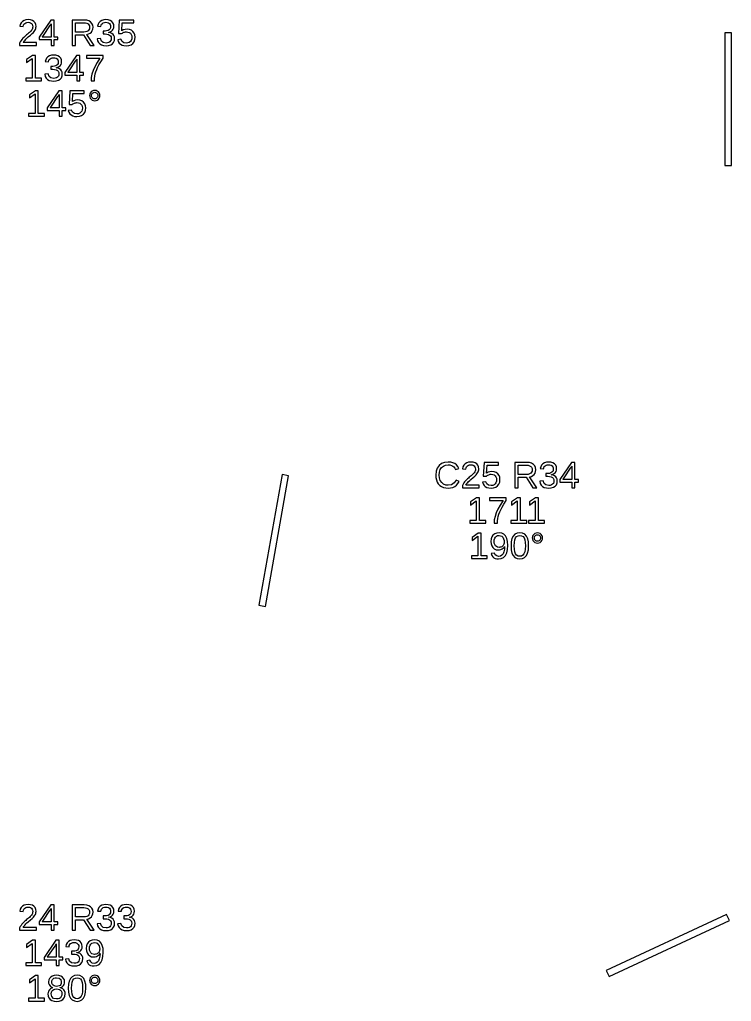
# Model space of a CAD drawing. Extents: x 206 to 2890, y 20 to 453.
# Drawn here: x 2564 to 2724.8, y 231.1 to 452.9 of the extents above; entities that cross this region are included whole.
import ezdxf

# ---------------------------------------------------------------- set-up
doc = ezdxf.new("R2010")
doc.units = 0
doc.layers.get('0').update_dxf_attribs({"linetype": 'CONTINUOUS'})

msp = doc.modelspace()

# ---------------------------------------------------------------- linework, layer by layer
for points in [[(2567.79, 447.754), (2564.8, 447.754), (2564.9, 447.946), (2565.03, 448.144), (2565.2, 448.346), (2565.4, 448.559), (2565.65, 448.789), (2565.94, 449.036), (2566.45, 449.457), (2566.83, 449.797), (2567.09, 450.057), (2567.28, 450.277), (2567.43, 450.496), (2567.55, 450.716), (2567.63, 450.936), (2567.68, 451.157), (2567.7, 451.379), (2567.65, 451.843), (2567.49, 452.23), (2567.23, 452.541), (2566.88, 452.768), (2566.43, 452.904), (2565.9, 452.95), (2565.41, 452.905), (2564.98, 452.769), (2564.61, 452.543), (2564.32, 452.24), (2564.13, 451.876), (2564.02, 451.448), (2564.77, 451.379), (2564.84, 451.663), (2564.96, 451.901), (2565.13, 452.093), (2565.35, 452.235), (2565.61, 452.319), (2565.9, 452.348), (2566.2, 452.319), (2566.46, 452.232), (2566.67, 452.087), (2566.82, 451.89), (2566.92, 451.646), (2566.95, 451.355), (2566.93, 451.13), (2566.87, 450.921), (2566.79, 450.728), (2566.67, 450.547), (2566.53, 450.37), (2566.36, 450.199), (2566.18, 450.031), (2565.99, 449.863), (2565.78, 449.695), (2565.56, 449.522), (2565.35, 449.34), (2565.13, 449.148), (2564.91, 448.943), (2564.7, 448.724), (2564.5, 448.488), (2564.31, 448.233), (2564.14, 447.953), (2563.99, 447.648), (2563.99, 447.132), (2567.79, 447.132)], [(2571.79, 448.429), (2572.6, 448.429), (2572.6, 449.007), (2571.79, 449.007), (2571.79, 452.864), (2571.02, 452.864), (2568.4, 448.999), (2568.4, 448.429), (2571.1, 448.429), (2571.1, 447.132), (2571.79, 447.132)], [(2576.62, 449.512), (2578.4, 449.512), (2579.89, 447.132), (2580.79, 447.132), (2579.16, 449.601), (2579.57, 449.713), (2579.91, 449.896), (2580.19, 450.151), (2580.4, 450.463), (2580.52, 450.821), (2580.56, 451.225), (2580.5, 451.702), (2580.33, 452.104), (2580.03, 452.431), (2579.63, 452.672), (2579.14, 452.816), (2578.54, 452.864), (2575.84, 452.864), (2575.84, 447.132), (2576.62, 447.132)], [(2584.07, 447.099), (2584.56, 447.244), (2584.94, 447.486), (2585.22, 447.816), (2585.39, 448.225), (2585.44, 448.714), (2585.4, 449.06), (2585.28, 449.363), (2585.09, 449.626), (2584.82, 449.835), (2584.48, 449.978), (2584.08, 450.057), (2584.08, 450.073), (2584.44, 450.179), (2584.74, 450.335), (2584.98, 450.539), (2585.15, 450.791), (2585.25, 451.089), (2585.29, 451.432), (2585.23, 451.875), (2585.07, 452.247), (2584.81, 452.549), (2584.45, 452.772), (2584, 452.905), (2583.47, 452.95), (2582.97, 452.906), (2582.54, 452.774), (2582.17, 452.555), (2581.89, 452.258), (2581.69, 451.892), (2581.59, 451.457), (2582.33, 451.4), (2582.39, 451.678), (2582.5, 451.911), (2582.68, 452.099), (2582.89, 452.237), (2583.16, 452.32), (2583.46, 452.348), (2583.78, 452.318), (2584.05, 452.229), (2584.26, 452.081), (2584.41, 451.882), (2584.5, 451.64), (2584.53, 451.355), (2584.5, 451.068), (2584.39, 450.826), (2584.2, 450.629), (2583.95, 450.483), (2583.64, 450.395), (2583.27, 450.366), (2582.87, 450.366), (2582.87, 449.731), (2583.28, 449.731), (2583.7, 449.702), (2584.05, 449.615), (2584.32, 449.469), (2584.52, 449.271), (2584.64, 449.028), (2584.68, 448.739), (2584.65, 448.41), (2584.54, 448.14), (2584.37, 447.929), (2584.13, 447.778), (2583.84, 447.687), (2583.5, 447.656), (2582.87, 447.769), (2582.45, 448.108), (2582.25, 448.674), (2581.49, 448.604), (2581.6, 448.134), (2581.81, 447.746), (2582.11, 447.443), (2582.49, 447.225), (2582.96, 447.094), (2583.5, 447.05)], [(2588.65, 447.108), (2589.15, 447.282), (2589.56, 447.571), (2589.86, 447.961), (2590.03, 448.437), (2590.09, 448.999), (2590.04, 449.497), (2589.87, 449.929), (2589.59, 450.293), (2589.22, 450.569), (2588.77, 450.734), (2588.24, 450.789), (2587.8, 450.749), (2587.4, 450.627), (2587.06, 450.423), (2587.17, 452.242), (2589.76, 452.242), (2589.76, 452.864), (2586.5, 452.864), (2586.31, 449.78), (2587.03, 449.78), (2587.2, 449.915), (2587.37, 450.021), (2587.54, 450.098), (2587.71, 450.15), (2587.9, 450.181), (2588.09, 450.191), (2588.45, 450.154), (2588.75, 450.043), (2589, 449.858), (2589.18, 449.612), (2589.3, 449.321), (2589.33, 448.983), (2589.3, 448.597), (2589.19, 448.271), (2589, 448.004), (2588.75, 447.806), (2588.44, 447.688), (2588.08, 447.648), (2587.52, 447.743), (2587.12, 448.026), (2586.88, 448.499), (2586.14, 448.413), (2586.27, 448.006), (2586.48, 447.668), (2586.77, 447.4), (2587.13, 447.206), (2587.56, 447.089), (2588.06, 447.05)], [(2569.07, 449.007), (2569.14, 449.089), (2569.36, 449.39), (2570.83, 451.554), (2570.87, 451.618), (2570.92, 451.708), (2570.99, 451.823), (2571.05, 451.932), (2571.08, 452.004), (2571.1, 452.038), (2571.1, 449.007)], [(2576.62, 450.126), (2576.62, 452.242), (2578.46, 452.242), (2578.85, 452.213), (2579.18, 452.125), (2579.44, 451.979), (2579.63, 451.778), (2579.74, 451.524), (2579.78, 451.217), (2579.74, 450.898), (2579.63, 450.63), (2579.44, 450.413), (2579.19, 450.254), (2578.87, 450.158), (2578.49, 450.126)], [(2724.75, 450), (2723.25, 450), (2723.25, 420), (2724.75, 420)], [(2568.96, 439.754), (2567.56, 439.754), (2567.56, 444.864), (2566.89, 444.864), (2565.53, 443.933), (2565.53, 443.241), (2566.83, 444.165), (2566.83, 439.754), (2565.37, 439.754), (2565.37, 439.132), (2568.96, 439.132)], [(2572.26, 439.099), (2572.74, 439.244), (2573.13, 439.486), (2573.41, 439.816), (2573.58, 440.225), (2573.63, 440.714), (2573.59, 441.06), (2573.47, 441.363), (2573.28, 441.626), (2573.01, 441.835), (2572.67, 441.978), (2572.27, 442.057), (2572.27, 442.073), (2572.63, 442.179), (2572.93, 442.335), (2573.17, 442.539), (2573.34, 442.791), (2573.44, 443.089), (2573.47, 443.432), (2573.42, 443.875), (2573.26, 444.247), (2573, 444.549), (2572.64, 444.772), (2572.19, 444.905), (2571.66, 444.95), (2571.16, 444.906), (2570.73, 444.774), (2570.36, 444.555), (2570.08, 444.258), (2569.88, 443.892), (2569.78, 443.457), (2570.52, 443.4), (2570.58, 443.678), (2570.69, 443.911), (2570.86, 444.099), (2571.08, 444.237), (2571.35, 444.32), (2571.65, 444.348), (2571.97, 444.318), (2572.24, 444.229), (2572.45, 444.081), (2572.6, 443.882), (2572.69, 443.64), (2572.72, 443.355), (2572.69, 443.068), (2572.57, 442.826), (2572.39, 442.629), (2572.14, 442.483), (2571.83, 442.395), (2571.46, 442.366), (2571.06, 442.366), (2571.06, 441.731), (2571.47, 441.731), (2571.89, 441.702), (2572.24, 441.615), (2572.51, 441.469), (2572.71, 441.271), (2572.83, 441.028), (2572.87, 440.739), (2572.84, 440.41), (2572.73, 440.14), (2572.56, 439.929), (2572.32, 439.778), (2572.03, 439.687), (2571.69, 439.656), (2571.06, 439.769), (2570.64, 440.108), (2570.44, 440.674), (2569.68, 440.604), (2569.79, 440.134), (2570, 439.746), (2570.3, 439.443), (2570.68, 439.225), (2571.15, 439.094), (2571.69, 439.05)], [(2577.58, 440.429), (2578.39, 440.429), (2578.39, 441.007), (2577.58, 441.007), (2577.58, 444.864), (2576.82, 444.864), (2574.19, 440.999), (2574.19, 440.429), (2576.89, 440.429), (2576.89, 439.132), (2577.58, 439.132)], [(2574.87, 441.007), (2574.93, 441.089), (2575.15, 441.39), (2576.62, 443.554), (2576.66, 443.618), (2576.71, 443.708), (2576.78, 443.823), (2576.84, 443.932), (2576.88, 444.004), (2576.89, 444.038), (2576.89, 441.007)], [(2580.9, 439.655), (2580.97, 440.166), (2581.07, 440.665), (2581.21, 441.161), (2581.39, 441.662), (2581.61, 442.167), (2581.91, 442.739), (2582.32, 443.44), (2582.85, 444.27), (2582.85, 444.864), (2579.06, 444.864), (2579.06, 444.242), (2582.14, 444.242), (2581.48, 443.228), (2580.97, 442.295), (2580.59, 441.445), (2580.33, 440.648), (2580.17, 439.877), (2580.12, 439.132), (2580.88, 439.132)], [(2569.61, 431.754), (2568.21, 431.754), (2568.21, 436.864), (2567.54, 436.864), (2566.18, 435.933), (2566.18, 435.241), (2567.48, 436.165), (2567.48, 431.754), (2566.02, 431.754), (2566.02, 431.132), (2569.61, 431.132)], [(2573.6, 432.429), (2574.41, 432.429), (2574.41, 433.007), (2573.6, 433.007), (2573.6, 436.864), (2572.83, 436.864), (2570.21, 432.999), (2570.21, 432.429), (2572.91, 432.429), (2572.91, 431.132), (2573.6, 431.132)], [(2570.88, 433.007), (2570.95, 433.089), (2571.17, 433.39), (2572.64, 435.554), (2572.68, 435.618), (2572.73, 435.708), (2572.8, 435.823), (2572.86, 435.932), (2572.89, 436.004), (2572.91, 436.038), (2572.91, 433.007)], [(2577.49, 431.108), (2577.99, 431.282), (2578.4, 431.571), (2578.7, 431.961), (2578.88, 432.437), (2578.94, 432.999), (2578.88, 433.497), (2578.71, 433.929), (2578.43, 434.293), (2578.06, 434.569), (2577.61, 434.734), (2577.08, 434.789), (2576.64, 434.749), (2576.24, 434.627), (2575.9, 434.423), (2576.01, 436.242), (2578.6, 436.242), (2578.6, 436.864), (2575.34, 436.864), (2575.15, 433.78), (2575.87, 433.78), (2576.04, 433.915), (2576.21, 434.021), (2576.38, 434.098), (2576.56, 434.15), (2576.74, 434.181), (2576.93, 434.191), (2577.29, 434.154), (2577.59, 434.043), (2577.84, 433.858), (2578.03, 433.612), (2578.14, 433.321), (2578.17, 432.983), (2578.14, 432.597), (2578.03, 432.271), (2577.84, 432.004), (2577.59, 431.806), (2577.28, 431.688), (2576.92, 431.648), (2576.36, 431.743), (2575.96, 432.026), (2575.73, 432.499), (2574.98, 432.413), (2575.11, 432.006), (2575.32, 431.668), (2575.61, 431.4), (2575.97, 431.206), (2576.4, 431.089), (2576.9, 431.05)], [(2581.25, 434.668), (2581.53, 434.781), (2581.77, 434.968), (2581.96, 435.21), (2582.08, 435.484), (2582.12, 435.79), (2582.08, 436.097), (2581.97, 436.371), (2581.78, 436.612), (2581.53, 436.8), (2581.26, 436.912), (2580.95, 436.95), (2580.64, 436.912), (2580.36, 436.798), (2580.12, 436.608), (2579.93, 436.365), (2579.82, 436.093), (2579.78, 435.79), (2579.82, 435.488), (2579.93, 435.215), (2580.13, 434.972), (2580.37, 434.783), (2580.64, 434.669), (2580.95, 434.631)], [(2580.76, 435.082), (2580.59, 435.154), (2580.44, 435.274), (2580.32, 435.427), (2580.25, 435.599), (2580.23, 435.79), (2580.25, 435.981), (2580.32, 436.154), (2580.44, 436.307), (2580.59, 436.427), (2580.76, 436.499), (2580.95, 436.523), (2581.14, 436.499), (2581.31, 436.429), (2581.46, 436.311), (2581.58, 436.159), (2581.65, 435.986), (2581.67, 435.79), (2581.65, 435.597), (2581.58, 435.424), (2581.46, 435.271), (2581.31, 435.153), (2581.14, 435.082), (2580.95, 435.058)], [(2661.31, 347.093), (2661.81, 347.222), (2662.26, 347.437), (2662.66, 347.734), (2662.99, 348.109), (2663.26, 348.564), (2662.62, 348.881), (2662.15, 348.219), (2661.55, 347.821), (2660.81, 347.689), (2660.23, 347.76), (2659.73, 347.974), (2659.32, 348.33), (2659.01, 348.803), (2658.83, 349.368), (2658.77, 350.024), (2658.83, 350.685), (2659, 351.244), (2659.3, 351.703), (2659.7, 352.043), (2660.19, 352.247), (2660.78, 352.315), (2661.16, 352.286), (2661.51, 352.198), (2661.83, 352.051), (2662.09, 351.848), (2662.31, 351.593), (2662.47, 351.286), (2663.2, 351.53), (2662.97, 351.961), (2662.67, 352.315), (2662.3, 352.592), (2661.86, 352.791), (2661.35, 352.91), (2660.77, 352.95), (2659.96, 352.863), (2659.28, 352.604), (2658.72, 352.173), (2658.31, 351.589), (2658.06, 350.873), (2657.98, 350.024), (2658.02, 349.441), (2658.13, 348.913), (2658.31, 348.44), (2658.56, 348.028), (2658.89, 347.685), (2659.27, 347.41), (2659.72, 347.21), (2660.22, 347.09), (2660.77, 347.05)], [(2667.79, 347.754), (2664.8, 347.754), (2664.9, 347.946), (2665.03, 348.144), (2665.2, 348.346), (2665.4, 348.559), (2665.65, 348.789), (2665.94, 349.036), (2666.45, 349.457), (2666.83, 349.797), (2667.09, 350.057), (2667.28, 350.277), (2667.43, 350.496), (2667.55, 350.716), (2667.63, 350.936), (2667.68, 351.157), (2667.7, 351.379), (2667.65, 351.843), (2667.49, 352.23), (2667.23, 352.541), (2666.88, 352.768), (2666.43, 352.904), (2665.9, 352.95), (2665.41, 352.905), (2664.98, 352.769), (2664.61, 352.543), (2664.32, 352.24), (2664.13, 351.876), (2664.02, 351.448), (2664.77, 351.379), (2664.84, 351.663), (2664.96, 351.901), (2665.13, 352.093), (2665.35, 352.235), (2665.61, 352.319), (2665.9, 352.348), (2666.2, 352.319), (2666.46, 352.232), (2666.67, 352.087), (2666.82, 351.89), (2666.92, 351.646), (2666.95, 351.355), (2666.93, 351.13), (2666.87, 350.921), (2666.79, 350.728), (2666.67, 350.547), (2666.53, 350.37), (2666.36, 350.199), (2666.18, 350.031), (2665.99, 349.863), (2665.78, 349.695), (2665.56, 349.522), (2665.35, 349.34), (2665.13, 349.148), (2664.91, 348.943), (2664.7, 348.724), (2664.5, 348.488), (2664.31, 348.233), (2664.14, 347.953), (2663.99, 347.648), (2663.99, 347.132), (2667.79, 347.132)], [(2671.05, 347.108), (2671.55, 347.282), (2671.95, 347.571), (2672.25, 347.961), (2672.43, 348.437), (2672.49, 348.999), (2672.44, 349.497), (2672.27, 349.929), (2671.99, 350.293), (2671.62, 350.569), (2671.17, 350.734), (2670.64, 350.789), (2670.19, 350.749), (2669.8, 350.627), (2669.46, 350.423), (2669.57, 352.242), (2672.16, 352.242), (2672.16, 352.864), (2668.9, 352.864), (2668.71, 349.78), (2669.42, 349.78), (2669.6, 349.915), (2669.77, 350.021), (2669.94, 350.098), (2670.11, 350.15), (2670.3, 350.181), (2670.49, 350.191), (2670.84, 350.154), (2671.15, 350.043), (2671.4, 349.858), (2671.58, 349.612), (2671.69, 349.321), (2671.73, 348.983), (2671.69, 348.597), (2671.58, 348.271), (2671.4, 348.004), (2671.15, 347.806), (2670.84, 347.688), (2670.47, 347.648), (2669.91, 347.743), (2669.52, 348.026), (2669.28, 348.499), (2668.54, 348.413), (2668.67, 348.006), (2668.88, 347.668), (2669.16, 347.4), (2669.53, 347.206), (2669.96, 347.089), (2670.46, 347.05)], [(2676.62, 349.512), (2678.4, 349.512), (2679.89, 347.132), (2680.79, 347.132), (2679.16, 349.601), (2679.57, 349.713), (2679.91, 349.896), (2680.19, 350.151), (2680.4, 350.463), (2680.52, 350.821), (2680.56, 351.225), (2680.5, 351.702), (2680.33, 352.104), (2680.03, 352.431), (2679.63, 352.672), (2679.14, 352.816), (2678.54, 352.864), (2675.84, 352.864), (2675.84, 347.132), (2676.62, 347.132)], [(2684.07, 347.099), (2684.56, 347.244), (2684.94, 347.486), (2685.22, 347.816), (2685.39, 348.225), (2685.44, 348.714), (2685.4, 349.06), (2685.28, 349.363), (2685.09, 349.626), (2684.82, 349.835), (2684.48, 349.978), (2684.08, 350.057), (2684.08, 350.073), (2684.44, 350.179), (2684.74, 350.335), (2684.98, 350.539), (2685.15, 350.791), (2685.25, 351.089), (2685.29, 351.432), (2685.23, 351.875), (2685.07, 352.247), (2684.81, 352.549), (2684.45, 352.772), (2684, 352.905), (2683.47, 352.95), (2682.97, 352.906), (2682.54, 352.774), (2682.17, 352.555), (2681.89, 352.258), (2681.69, 351.892), (2681.59, 351.457), (2682.33, 351.4), (2682.39, 351.678), (2682.5, 351.911), (2682.68, 352.099), (2682.89, 352.237), (2683.16, 352.32), (2683.46, 352.348), (2683.78, 352.318), (2684.05, 352.229), (2684.26, 352.081), (2684.41, 351.882), (2684.5, 351.64), (2684.53, 351.355), (2684.5, 351.068), (2684.39, 350.826), (2684.2, 350.629), (2683.95, 350.483), (2683.64, 350.395), (2683.27, 350.366), (2682.87, 350.366), (2682.87, 349.731), (2683.28, 349.731), (2683.7, 349.702), (2684.05, 349.615), (2684.32, 349.469), (2684.52, 349.271), (2684.64, 349.028), (2684.68, 348.739), (2684.65, 348.41), (2684.54, 348.14), (2684.37, 347.929), (2684.13, 347.778), (2683.84, 347.687), (2683.5, 347.656), (2682.87, 347.769), (2682.45, 348.108), (2682.25, 348.674), (2681.49, 348.604), (2681.6, 348.134), (2681.81, 347.746), (2682.11, 347.443), (2682.49, 347.225), (2682.96, 347.094), (2683.5, 347.05)], [(2689.39, 348.429), (2690.2, 348.429), (2690.2, 349.007), (2689.39, 349.007), (2689.39, 352.864), (2688.63, 352.864), (2686, 348.999), (2686, 348.429), (2688.7, 348.429), (2688.7, 347.132), (2689.39, 347.132)], [(2676.62, 350.126), (2676.62, 352.242), (2678.46, 352.242), (2678.85, 352.213), (2679.18, 352.125), (2679.44, 351.979), (2679.63, 351.778), (2679.74, 351.524), (2679.78, 351.217), (2679.74, 350.898), (2679.63, 350.63), (2679.44, 350.413), (2679.19, 350.254), (2678.87, 350.158), (2678.49, 350.126)], [(2686.68, 349.007), (2686.74, 349.089), (2686.96, 349.39), (2688.43, 351.554), (2688.47, 351.618), (2688.52, 351.708), (2688.59, 351.823), (2688.65, 351.932), (2688.69, 352.004), (2688.7, 352.038), (2688.7, 349.007)], [(2624.74, 349.87), (2623.26, 350.13), (2618.05, 320.586), (2619.53, 320.326)], [(2669.27, 339.756), (2667.87, 339.756), (2667.87, 344.866), (2667.2, 344.866), (2665.84, 343.935), (2665.84, 343.243), (2667.14, 344.166), (2667.14, 339.756), (2665.67, 339.756), (2665.67, 339.133), (2669.27, 339.133)], [(2671.94, 339.656), (2672.01, 340.168), (2672.11, 340.667), (2672.25, 341.163), (2672.43, 341.664), (2672.65, 342.169), (2672.95, 342.741), (2673.36, 343.442), (2673.89, 344.272), (2673.89, 344.866), (2670.1, 344.866), (2670.1, 344.244), (2673.18, 344.244), (2672.52, 343.23), (2672.01, 342.297), (2671.63, 341.447), (2671.37, 340.65), (2671.21, 339.879), (2671.16, 339.133), (2671.92, 339.133)], [(2678.54, 339.756), (2677.14, 339.756), (2677.14, 344.866), (2676.47, 344.866), (2675.11, 343.935), (2675.11, 343.243), (2676.4, 344.166), (2676.4, 339.756), (2674.94, 339.756), (2674.94, 339.133), (2678.54, 339.133)], [(2682.55, 339.756), (2681.16, 339.756), (2681.16, 344.866), (2680.48, 344.866), (2679.13, 343.935), (2679.13, 343.243), (2680.42, 344.166), (2680.42, 339.756), (2678.96, 339.756), (2678.96, 339.133), (2682.55, 339.133)], [(2669.61, 331.754), (2668.21, 331.754), (2668.21, 336.864), (2667.54, 336.864), (2666.18, 335.933), (2666.18, 335.241), (2667.48, 336.165), (2667.48, 331.754), (2666.02, 331.754), (2666.02, 331.132), (2669.61, 331.132)], [(2672.79, 331.138), (2673.31, 331.403), (2673.72, 331.844), (2674.02, 332.448), (2674.2, 333.205), (2674.26, 334.114), (2674.2, 334.981), (2674.04, 335.691), (2673.76, 336.242), (2673.38, 336.635), (2672.9, 336.871), (2672.32, 336.95), (2671.76, 336.893), (2671.29, 336.721), (2670.91, 336.435), (2670.63, 336.049), (2670.46, 335.578), (2670.41, 335.021), (2670.46, 334.476), (2670.61, 334.009), (2670.87, 333.618), (2671.21, 333.324), (2671.63, 333.147), (2672.11, 333.089), (2672.41, 333.113), (2672.7, 333.187), (2672.97, 333.31), (2673.21, 333.474), (2673.4, 333.67), (2673.53, 333.898), (2673.48, 333.23), (2673.36, 332.672), (2673.17, 332.226), (2672.91, 331.901), (2672.58, 331.705), (2672.19, 331.64), (2671.75, 331.72), (2671.43, 331.958), (2671.22, 332.356), (2670.53, 332.246), (2670.67, 331.865), (2670.86, 331.56), (2671.1, 331.333), (2671.4, 331.176), (2671.76, 331.082), (2672.18, 331.05)], [(2671.96, 333.707), (2671.68, 333.828), (2671.46, 334.03), (2671.29, 334.302), (2671.19, 334.633), (2671.15, 335.021), (2671.19, 335.403), (2671.29, 335.727), (2671.46, 335.996), (2671.69, 336.196), (2671.96, 336.316), (2672.29, 336.356), (2672.62, 336.309), (2672.91, 336.169), (2673.14, 335.935), (2673.32, 335.624), (2673.42, 335.253), (2673.46, 334.822), (2673.44, 334.605), (2673.39, 334.404), (2673.3, 334.22), (2673.18, 334.057), (2673.04, 333.92), (2672.87, 333.811), (2672.69, 333.731), (2672.49, 333.682), (2672.28, 333.666)], [(2677.56, 331.134), (2678.06, 331.387), (2678.45, 331.807), (2678.73, 332.387), (2678.9, 333.118), (2678.96, 334), (2678.91, 334.894), (2678.75, 335.629), (2678.48, 336.205), (2678.1, 336.619), (2677.6, 336.867), (2676.98, 336.95), (2676.35, 336.868), (2675.84, 336.623), (2675.46, 336.213), (2675.19, 335.64), (2675.03, 334.902), (2674.98, 334), (2675.03, 333.114), (2675.2, 332.382), (2675.47, 331.803), (2675.86, 331.385), (2676.35, 331.134), (2676.96, 331.05)], [(2676.57, 331.711), (2676.25, 331.9), (2676.02, 332.214), (2675.85, 332.664), (2675.75, 333.259), (2675.72, 334), (2675.75, 334.759), (2675.85, 335.362), (2676.01, 335.806), (2676.25, 336.112), (2676.57, 336.295), (2676.98, 336.356), (2677.38, 336.294), (2677.7, 336.108), (2677.93, 335.798), (2678.09, 335.351), (2678.18, 334.751), (2678.22, 334), (2678.18, 333.271), (2678.08, 332.68), (2677.91, 332.226), (2677.68, 331.905), (2677.36, 331.712), (2676.97, 331.648)], [(2681.25, 334.668), (2681.53, 334.781), (2681.77, 334.968), (2681.96, 335.21), (2682.08, 335.484), (2682.12, 335.79), (2682.08, 336.097), (2681.97, 336.371), (2681.78, 336.612), (2681.53, 336.8), (2681.26, 336.912), (2680.95, 336.95), (2680.64, 336.912), (2680.36, 336.798), (2680.12, 336.608), (2679.93, 336.365), (2679.82, 336.093), (2679.78, 335.79), (2679.82, 335.488), (2679.93, 335.215), (2680.13, 334.972), (2680.37, 334.783), (2680.64, 334.669), (2680.95, 334.631)], [(2680.76, 335.082), (2680.59, 335.154), (2680.44, 335.274), (2680.32, 335.427), (2680.25, 335.599), (2680.23, 335.79), (2680.25, 335.981), (2680.32, 336.154), (2680.44, 336.307), (2680.59, 336.427), (2680.76, 336.499), (2680.95, 336.523), (2681.14, 336.499), (2681.31, 336.429), (2681.46, 336.311), (2681.58, 336.159), (2681.65, 335.986), (2681.67, 335.79), (2681.65, 335.597), (2681.58, 335.424), (2681.46, 335.271), (2681.31, 335.153), (2681.14, 335.082), (2680.95, 335.058)], [(2567.79, 247.754), (2564.8, 247.754), (2564.9, 247.946), (2565.03, 248.144), (2565.2, 248.346), (2565.4, 248.559), (2565.65, 248.789), (2565.94, 249.036), (2566.45, 249.457), (2566.83, 249.797), (2567.09, 250.057), (2567.28, 250.277), (2567.43, 250.496), (2567.55, 250.716), (2567.63, 250.936), (2567.68, 251.157), (2567.7, 251.379), (2567.65, 251.843), (2567.49, 252.23), (2567.23, 252.541), (2566.88, 252.768), (2566.43, 252.904), (2565.9, 252.95), (2565.41, 252.905), (2564.98, 252.769), (2564.61, 252.543), (2564.32, 252.24), (2564.13, 251.876), (2564.02, 251.448), (2564.77, 251.379), (2564.84, 251.663), (2564.96, 251.901), (2565.13, 252.093), (2565.35, 252.235), (2565.61, 252.319), (2565.9, 252.348), (2566.2, 252.319), (2566.46, 252.232), (2566.67, 252.087), (2566.82, 251.89), (2566.92, 251.646), (2566.95, 251.355), (2566.93, 251.13), (2566.87, 250.921), (2566.79, 250.728), (2566.67, 250.547), (2566.53, 250.37), (2566.36, 250.199), (2566.18, 250.031), (2565.99, 249.863), (2565.78, 249.695), (2565.56, 249.522), (2565.35, 249.34), (2565.13, 249.148), (2564.91, 248.943), (2564.7, 248.724), (2564.5, 248.488), (2564.31, 248.233), (2564.14, 247.953), (2563.99, 247.648), (2563.99, 247.132), (2567.79, 247.132)], [(2571.79, 248.429), (2572.6, 248.429), (2572.6, 249.007), (2571.79, 249.007), (2571.79, 252.864), (2571.02, 252.864), (2568.4, 248.999), (2568.4, 248.429), (2571.1, 248.429), (2571.1, 247.132), (2571.79, 247.132)], [(2569.07, 249.007), (2569.14, 249.089), (2569.36, 249.39), (2570.83, 251.554), (2570.87, 251.618), (2570.92, 251.708), (2570.99, 251.823), (2571.05, 251.932), (2571.08, 252.004), (2571.1, 252.038), (2571.1, 249.007)], [(2576.62, 249.512), (2578.4, 249.512), (2579.89, 247.132), (2580.79, 247.132), (2579.16, 249.601), (2579.57, 249.713), (2579.91, 249.896), (2580.19, 250.151), (2580.4, 250.463), (2580.52, 250.821), (2580.56, 251.225), (2580.5, 251.702), (2580.33, 252.104), (2580.03, 252.431), (2579.63, 252.672), (2579.14, 252.816), (2578.54, 252.864), (2575.84, 252.864), (2575.84, 247.132), (2576.62, 247.132)], [(2576.62, 250.126), (2576.62, 252.242), (2578.46, 252.242), (2578.85, 252.213), (2579.18, 252.125), (2579.44, 251.979), (2579.63, 251.778), (2579.74, 251.524), (2579.78, 251.217), (2579.74, 250.898), (2579.63, 250.63), (2579.44, 250.413), (2579.19, 250.254), (2578.87, 250.158), (2578.49, 250.126)], [(2584.07, 247.099), (2584.56, 247.244), (2584.94, 247.486), (2585.22, 247.816), (2585.39, 248.225), (2585.44, 248.714), (2585.4, 249.06), (2585.28, 249.363), (2585.09, 249.626), (2584.82, 249.835), (2584.48, 249.978), (2584.08, 250.057), (2584.08, 250.073), (2584.44, 250.179), (2584.74, 250.335), (2584.98, 250.539), (2585.15, 250.791), (2585.25, 251.089), (2585.29, 251.432), (2585.23, 251.875), (2585.07, 252.247), (2584.81, 252.549), (2584.45, 252.772), (2584, 252.905), (2583.47, 252.95), (2582.97, 252.906), (2582.54, 252.774), (2582.17, 252.555), (2581.89, 252.258), (2581.69, 251.892), (2581.59, 251.457), (2582.33, 251.4), (2582.39, 251.678), (2582.5, 251.911), (2582.68, 252.099), (2582.89, 252.237), (2583.16, 252.32), (2583.46, 252.348), (2583.78, 252.318), (2584.05, 252.229), (2584.26, 252.081), (2584.41, 251.882), (2584.5, 251.64), (2584.53, 251.355), (2584.5, 251.068), (2584.39, 250.826), (2584.2, 250.629), (2583.95, 250.483), (2583.64, 250.395), (2583.27, 250.366), (2582.87, 250.366), (2582.87, 249.731), (2583.28, 249.731), (2583.7, 249.702), (2584.05, 249.615), (2584.32, 249.469), (2584.52, 249.271), (2584.64, 249.028), (2584.68, 248.739), (2584.65, 248.41), (2584.54, 248.14), (2584.37, 247.929), (2584.13, 247.778), (2583.84, 247.687), (2583.5, 247.656), (2582.87, 247.769), (2582.45, 248.108), (2582.25, 248.674), (2581.49, 248.604), (2581.6, 248.134), (2581.81, 247.746), (2582.11, 247.443), (2582.49, 247.225), (2582.96, 247.094), (2583.5, 247.05)], [(2588.71, 247.099), (2589.19, 247.244), (2589.57, 247.486), (2589.85, 247.816), (2590.02, 248.225), (2590.08, 248.714), (2590.04, 249.06), (2589.92, 249.363), (2589.72, 249.626), (2589.45, 249.835), (2589.12, 249.978), (2588.72, 250.057), (2588.72, 250.073), (2589.08, 250.179), (2589.38, 250.335), (2589.61, 250.539), (2589.78, 250.791), (2589.89, 251.089), (2589.92, 251.432), (2589.87, 251.875), (2589.71, 252.247), (2589.44, 252.549), (2589.08, 252.772), (2588.63, 252.905), (2588.1, 252.95), (2587.61, 252.906), (2587.18, 252.774), (2586.81, 252.555), (2586.52, 252.258), (2586.33, 251.892), (2586.23, 251.457), (2586.96, 251.4), (2587.02, 251.678), (2587.14, 251.911), (2587.31, 252.099), (2587.53, 252.237), (2587.79, 252.32), (2588.09, 252.348), (2588.42, 252.318), (2588.69, 252.229), (2588.9, 252.081), (2589.05, 251.882), (2589.14, 251.64), (2589.17, 251.355), (2589.13, 251.068), (2589.02, 250.826), (2588.84, 250.629), (2588.58, 250.483), (2588.27, 250.395), (2587.9, 250.366), (2587.5, 250.366), (2587.5, 249.731), (2587.92, 249.731), (2588.34, 249.702), (2588.68, 249.615), (2588.96, 249.469), (2589.16, 249.271), (2589.28, 249.028), (2589.32, 248.739), (2589.28, 248.41), (2589.18, 248.14), (2589, 247.929), (2588.77, 247.778), (2588.48, 247.687), (2588.13, 247.656), (2587.5, 247.769), (2587.09, 248.108), (2586.88, 248.674), (2586.13, 248.604), (2586.24, 248.134), (2586.45, 247.746), (2586.74, 247.443), (2587.13, 247.225), (2587.59, 247.094), (2588.13, 247.05)], [(2724.32, 249.32), (2723.68, 250.68), (2696.49, 238.001), (2697.13, 236.642)], [(2568.96, 239.754), (2567.56, 239.754), (2567.56, 244.864), (2566.89, 244.864), (2565.53, 243.933), (2565.53, 243.241), (2566.83, 244.165), (2566.83, 239.754), (2565.37, 239.754), (2565.37, 239.132), (2568.96, 239.132)], [(2572.95, 240.429), (2573.76, 240.429), (2573.76, 241.007), (2572.95, 241.007), (2572.95, 244.864), (2572.18, 244.864), (2569.56, 240.999), (2569.56, 240.429), (2572.26, 240.429), (2572.26, 239.132), (2572.95, 239.132)], [(2576.9, 239.099), (2577.38, 239.244), (2577.76, 239.486), (2578.04, 239.816), (2578.21, 240.225), (2578.27, 240.714), (2578.23, 241.06), (2578.11, 241.363), (2577.91, 241.626), (2577.64, 241.835), (2577.31, 241.978), (2576.91, 242.057), (2576.91, 242.073), (2577.27, 242.179), (2577.57, 242.335), (2577.8, 242.539), (2577.97, 242.791), (2578.08, 243.089), (2578.11, 243.432), (2578.06, 243.875), (2577.9, 244.247), (2577.63, 244.549), (2577.27, 244.772), (2576.82, 244.905), (2576.29, 244.95), (2575.8, 244.906), (2575.37, 244.774), (2575, 244.555), (2574.71, 244.258), (2574.52, 243.892), (2574.42, 243.457), (2575.15, 243.4), (2575.21, 243.678), (2575.33, 243.911), (2575.5, 244.099), (2575.72, 244.237), (2575.98, 244.32), (2576.28, 244.348), (2576.61, 244.318), (2576.88, 244.229), (2577.09, 244.081), (2577.24, 243.882), (2577.33, 243.64), (2577.36, 243.355), (2577.32, 243.068), (2577.21, 242.826), (2577.03, 242.629), (2576.77, 242.483), (2576.46, 242.395), (2576.09, 242.366), (2575.69, 242.366), (2575.69, 241.731), (2576.11, 241.731), (2576.53, 241.702), (2576.87, 241.615), (2577.15, 241.469), (2577.35, 241.271), (2577.47, 241.028), (2577.51, 240.739), (2577.47, 240.41), (2577.37, 240.14), (2577.19, 239.929), (2576.96, 239.778), (2576.67, 239.687), (2576.32, 239.656), (2575.69, 239.769), (2575.28, 240.108), (2575.07, 240.674), (2574.32, 240.604), (2574.43, 240.134), (2574.63, 239.746), (2574.93, 239.443), (2575.32, 239.225), (2575.78, 239.094), (2576.32, 239.05)], [(2581.41, 239.138), (2581.92, 239.403), (2582.34, 239.844), (2582.63, 240.448), (2582.81, 241.205), (2582.87, 242.114), (2582.82, 242.981), (2582.66, 243.691), (2582.38, 244.242), (2582, 244.635), (2581.52, 244.871), (2580.93, 244.95), (2580.38, 244.893), (2579.91, 244.721), (2579.53, 244.435), (2579.25, 244.049), (2579.08, 243.578), (2579.03, 243.021), (2579.08, 242.476), (2579.23, 242.009), (2579.49, 241.618), (2579.83, 241.324), (2580.24, 241.147), (2580.73, 241.089), (2581.03, 241.113), (2581.32, 241.187), (2581.59, 241.31), (2581.83, 241.474), (2582.02, 241.67), (2582.15, 241.898), (2582.1, 241.23), (2581.98, 240.672), (2581.79, 240.226), (2581.53, 239.901), (2581.2, 239.705), (2580.81, 239.64), (2580.37, 239.72), (2580.05, 239.958), (2579.84, 240.356), (2579.14, 240.246), (2579.29, 239.865), (2579.48, 239.56), (2579.72, 239.333), (2580.02, 239.176), (2580.38, 239.082), (2580.8, 239.05)], [(2580.58, 241.707), (2580.3, 241.828), (2580.07, 242.03), (2579.91, 242.302), (2579.8, 242.633), (2579.77, 243.021), (2579.8, 243.403), (2579.91, 243.727), (2580.07, 243.996), (2580.3, 244.196), (2580.58, 244.316), (2580.91, 244.356), (2581.24, 244.309), (2581.52, 244.169), (2581.76, 243.935), (2581.94, 243.624), (2582.04, 243.253), (2582.08, 242.822), (2582.06, 242.605), (2582.01, 242.404), (2581.92, 242.22), (2581.8, 242.057), (2581.66, 241.92), (2581.49, 241.811), (2581.3, 241.731), (2581.11, 241.682), (2580.9, 241.666)], [(2570.23, 241.007), (2570.3, 241.089), (2570.52, 241.39), (2571.99, 243.554), (2572.03, 243.618), (2572.08, 243.708), (2572.14, 243.823), (2572.2, 243.932), (2572.24, 244.004), (2572.26, 244.038), (2572.26, 241.007)], [(2569.61, 231.754), (2568.21, 231.754), (2568.21, 236.864), (2567.54, 236.864), (2566.18, 235.933), (2566.18, 235.241), (2567.48, 236.165), (2567.48, 231.754), (2566.02, 231.754), (2566.02, 231.132), (2569.61, 231.132)], [(2572.92, 231.099), (2573.4, 231.247), (2573.78, 231.494), (2574.06, 231.828), (2574.23, 232.24), (2574.29, 232.731), (2574.25, 233.087), (2574.15, 233.401), (2573.98, 233.672), (2573.75, 233.892), (2573.47, 234.047), (2573.13, 234.138), (2573.13, 234.155), (2573.42, 234.247), (2573.67, 234.401), (2573.87, 234.614), (2574.03, 234.873), (2574.12, 235.159), (2574.15, 235.473), (2574.09, 235.895), (2573.93, 236.254), (2573.66, 236.551), (2573.29, 236.773), (2572.84, 236.906), (2572.32, 236.95), (2571.81, 236.905), (2571.37, 236.769), (2571, 236.543), (2570.73, 236.244), (2570.57, 235.89), (2570.51, 235.481), (2570.54, 235.167), (2570.63, 234.881), (2570.78, 234.623), (2570.99, 234.407), (2571.23, 234.248), (2571.52, 234.146), (2571.52, 234.13), (2571.21, 234.042), (2570.93, 233.888), (2570.7, 233.666), (2570.52, 233.391), (2570.41, 233.077), (2570.38, 232.722), (2570.44, 232.229), (2570.61, 231.816), (2570.9, 231.486), (2571.29, 231.244), (2571.77, 231.099), (2572.34, 231.05)], [(2572.01, 234.452), (2571.75, 234.538), (2571.54, 234.681), (2571.39, 234.88), (2571.29, 235.13), (2571.26, 235.432), (2571.29, 235.728), (2571.38, 235.971), (2571.53, 236.16), (2571.74, 236.296), (2572, 236.377), (2572.32, 236.405), (2572.91, 236.297), (2573.27, 235.972), (2573.39, 235.432), (2573.36, 235.11), (2573.27, 234.853), (2573.11, 234.661), (2572.91, 234.529), (2572.64, 234.45), (2572.33, 234.423)], [(2577.56, 231.134), (2578.06, 231.387), (2578.45, 231.807), (2578.73, 232.387), (2578.9, 233.118), (2578.96, 234), (2578.91, 234.894), (2578.75, 235.629), (2578.48, 236.205), (2578.1, 236.619), (2577.6, 236.867), (2576.98, 236.95), (2576.35, 236.868), (2575.84, 236.623), (2575.46, 236.213), (2575.19, 235.64), (2575.03, 234.902), (2574.98, 234), (2575.03, 233.114), (2575.2, 232.382), (2575.47, 231.803), (2575.86, 231.385), (2576.35, 231.134), (2576.96, 231.05)], [(2576.57, 231.711), (2576.25, 231.9), (2576.02, 232.214), (2575.85, 232.664), (2575.75, 233.259), (2575.72, 234), (2575.75, 234.759), (2575.85, 235.362), (2576.01, 235.806), (2576.25, 236.112), (2576.57, 236.295), (2576.98, 236.356), (2577.38, 236.294), (2577.7, 236.108), (2577.93, 235.798), (2578.09, 235.351), (2578.18, 234.751), (2578.22, 234), (2578.18, 233.271), (2578.08, 232.68), (2577.91, 232.226), (2577.68, 231.905), (2577.36, 231.712), (2576.97, 231.648)], [(2581.25, 234.668), (2581.53, 234.781), (2581.77, 234.968), (2581.96, 235.21), (2582.08, 235.484), (2582.12, 235.79), (2582.08, 236.097), (2581.97, 236.371), (2581.78, 236.612), (2581.53, 236.8), (2581.26, 236.912), (2580.95, 236.95), (2580.64, 236.912), (2580.36, 236.798), (2580.12, 236.608), (2579.93, 236.365), (2579.82, 236.093), (2579.78, 235.79), (2579.82, 235.488), (2579.93, 235.215), (2580.13, 234.972), (2580.37, 234.783), (2580.64, 234.669), (2580.95, 234.631)], [(2580.76, 235.082), (2580.59, 235.154), (2580.44, 235.274), (2580.32, 235.427), (2580.25, 235.599), (2580.23, 235.79), (2580.25, 235.981), (2580.32, 236.154), (2580.44, 236.307), (2580.59, 236.427), (2580.76, 236.499), (2580.95, 236.523), (2581.14, 236.499), (2581.31, 236.429), (2581.46, 236.311), (2581.58, 236.159), (2581.65, 235.986), (2581.67, 235.79), (2581.65, 235.597), (2581.58, 235.424), (2581.46, 235.271), (2581.31, 235.153), (2581.14, 235.082), (2580.95, 235.058)], [(2571.67, 231.731), (2571.27, 232.126), (2571.14, 232.783), (2571.17, 233.098), (2571.27, 233.365), (2571.45, 233.583), (2571.68, 233.745), (2571.97, 233.842), (2572.32, 233.874), (2572.67, 233.844), (2572.97, 233.754), (2573.21, 233.603), (2573.39, 233.394), (2573.49, 233.126), (2573.53, 232.8), (2573.5, 232.42), (2573.4, 232.115), (2573.23, 231.886), (2573.01, 231.727), (2572.71, 231.631), (2572.34, 231.599)]]:
    msp.add_lwpolyline(points, close=True)

doc.saveas('drawing.dxf')
